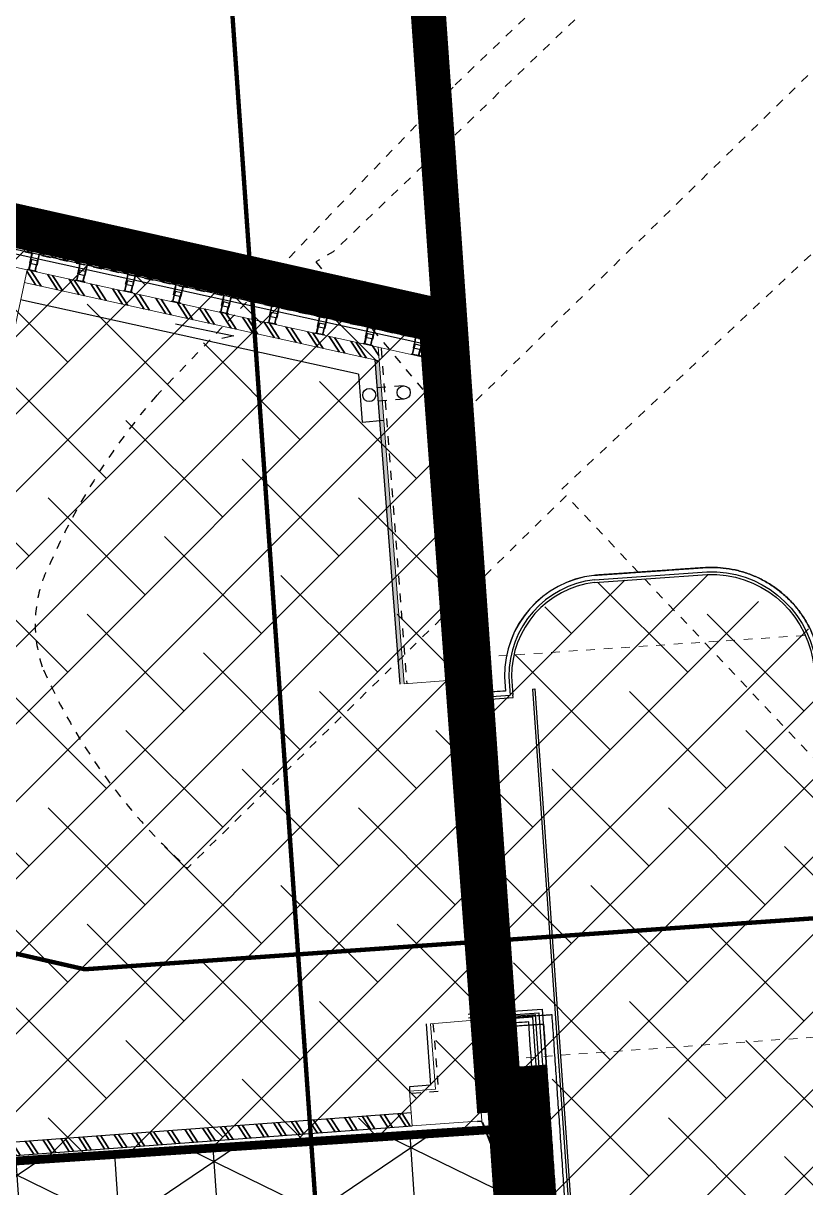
# Model space of a CAD drawing. Header units: millimetres. Extents: x 50357 to 985146, y 723188 to 1803594.
# Drawn here: x 829710.54 to 829719.47, y 818128.35 to 818141.63 of the extents above; entities that cross this region are included whole.
import ezdxf
from ezdxf.xclip import XClip

# ---------------------------------------------------------------- set-up
doc = ezdxf.new("R2010")
doc.units = ezdxf.units.MM
doc.header["$LTSCALE"] = 3
doc.header["$MEASUREMENT"] = 0
for name, pattern in [('3A35X-MAGP-P-SB$0$3A35X-MAGP-P-SB$0$HIDDEN', [0.375, 0.25, -0.125]), ('DASHED', [19.05, 12.7, -6.35]), ('DASHED2', [0.375, 0.25, -0.125]), ('Grid Line', [22.225, 12.7, -3.175, 3.175, -3.175]), ('Member Hidden', [4.5, 2.5, -2]), ('Stair Hidden', [2.5, 1.5, -1]), ('x-baseplan$0$DGN Style 2', [1.94727e-06, 0, -1.94727e-06])]:
    doc.linetypes.add(name, pattern=pattern)
doc.layers.add('-Excluded area line', color=7, linetype='DASHED2', lineweight=40)
for name, color, linetype in [('-Section line', 7, 'Continuous'), ('00-TITLEBOX', 7, 'Continuous'), ('00_Xref', 7, 'Continuous'), ('3A35X-MAGP-P-LD-00-0$0$A-GLASS', 1, 'Continuous'), ('3A35X-MAGP-P-LD-00-0$0$LWK-GA_HANDRAIL', 7, 'Continuous'), ('3A35X-MAGP-P-LD-00-0$0$LWK-MA_PAVING BANDING', 8, 'Continuous'), ('3A35X-MAGP-P-SB$0$UAJ-90BOUN', 7, 'Continuous'), ('A-ALUM_CLADD', 7, 'Continuous'), ('A-ALUM_CLADD_H', 7, 'Member Hidden'), ('A-ALUM_CLADD_S', 7, 'Continuous'), ('A-DRAIN', 7, 'Continuous'), ('ADS060_1', 7, 'Continuous'), ('ADS280_R', 7, 'Member Hidden'), ('UAJ-00XREF', 7, 'Continuous')]:
    doc.layers.add(name, color=color, linetype=linetype)
for name, color, linetype, lineweight, true_color in [('-Surrender Hatch in Pink', 7, 'Continuous', 40, 0xffc2c2), ('-Surrender line', 7, 'Continuous', 40, 0xff7575), ('A-MASS', 7, 'Continuous', 13, 0x6e6e6e), ('ADS060', 7, 'Continuous', 35, 0x6e6e6e), ('ADS280__', 7, 'Continuous', 13, 0x6e6e6e), ('ADS280_BSteel', 7, 'Continuous', 13, 0x6e6e6e), ('ADS280_CSteel', 7, 'Continuous', 13, 0x6e6e6e), ('ADS280_S', 7, 'Continuous', 13, 0x6e6e6e), ('I-WALL', 7, 'Continuous', 25, 0x6e6e6e)]:
    doc.layers.add(name, color=color, linetype=linetype, lineweight=lineweight, true_color=true_color)
doc.layers.add('x-baseplan$0$AR-ROAD_AR_BS_MI_', color=7, linetype='Continuous', true_color=0x6d6d6d)
pattern_1 = [(123.146763, (835227515.3, 818096118.5), (-148.86709, -97.21846), []), (123.146763, (835227328.86, 818096157.62), (-148.86709, -97.21846), [])]

# ---------------------------------------------------------------- blocks, each defined once
blk = doc.blocks.new('x-baseplan')
at = {"layer": 'x-baseplan$0$AR-ROAD_AR_BS_MI_', "linetype": 'x-baseplan$0$DGN Style 2'}
blk.add_line((834336.866, 818137.372), (834340.284, 818140.931), dxfattribs=at)
at = {"layer": 'x-baseplan$0$AR-ROAD_AR_BS_MI_', "linetype": 'x-baseplan$0$DGN Style 2', "flags": 128}
for points in [[(834340.284, 818140.931), (834394.617, 818193.001), (834398.741, 818188.692)], [(834338.696, 818138.911), (834340.248, 818137.059), (834351.139, 818147.739), (834349.583, 818149.293)], [(834349.583, 818149.293), (834338.893, 818139.025), (834338.778, 818138.96), (834338.696, 818138.911)], [(834341.5, 818136.32), (834345.778, 818140.349), (834347.012, 818139.095), (834346.537, 818134.021), (834344.965, 818132.625)], [(834336.884, 818137.393), (834336.866, 818137.372), (834336.78, 818137.272), (834336.697, 818137.17), (834336.615, 818137.066), (834336.534, 818136.961), (834336.456, 818136.854), (834336.38, 818136.747), (834336.305, 818136.638), (834336.232, 818136.527), (834336.162, 818136.416), (834336.093, 818136.303), (834336.026, 818136.189), (834335.961, 818136.074), (834335.898, 818135.957), (834335.838, 818135.84), (834335.779, 818135.721), (834335.723, 818135.602), (834335.668, 818135.482), (834335.656, 818135.458), (834335.644, 818135.435), (834335.633, 818135.411), (834335.622, 818135.387), (834335.612, 818135.362), (834335.602, 818135.338), (834335.592, 818135.313), (834335.583, 818135.289), (834335.575, 818135.264), (834335.566, 818135.239), (834335.559, 818135.214), (834335.551, 818135.188), (834335.544, 818135.163), (834335.538, 818135.137), (834335.532, 818135.112), (834335.526, 818135.086), (834335.521, 818135.06), (834335.517, 818135.034), (834335.512, 818135.008), (834335.509, 818134.982), (834335.505, 818134.956), (834335.503, 818134.93), (834335.5, 818134.903), (834335.498, 818134.877), (834335.497, 818134.851), (834335.496, 818134.824), (834335.495, 818134.798), (834335.495, 818134.772), (834335.496, 818134.745), (834335.496, 818134.719), (834335.498, 818134.693), (834335.499, 818134.666), (834335.502, 818134.64), (834335.504, 818134.614), (834335.507, 818134.588), (834335.511, 818134.562), (834335.515, 818134.536), (834335.52, 818134.51), (834335.525, 818134.484), (834335.53, 818134.458), (834335.536, 818134.432), (834335.542, 818134.407), (834335.549, 818134.381), (834335.556, 818134.356), (834335.564, 818134.331), (834335.572, 818134.306), (834335.58, 818134.281), (834335.588, 818134.259)], [(834337.221, 818132.009), (834337.219, 818131.986), (834341.55, 818136.244), (834344.965, 818132.625)], [(834335.588, 818134.259), (834335.68, 818134.064), (834335.731, 818133.96), (834335.784, 818133.857), (834335.839, 818133.755), (834335.896, 818133.654), (834335.954, 818133.554), (834336.014, 818133.455), (834336.076, 818133.357), (834336.14, 818133.26), (834336.205, 818133.165), (834336.272, 818133.07), (834336.34, 818132.977), (834336.41, 818132.885), (834336.482, 818132.794), (834336.556, 818132.704), (834336.63, 818132.616), (834336.707, 818132.528), (834336.785, 818132.443), (834336.864, 818132.358), (834336.945, 818132.275), (834337.027, 818132.194), (834337.221, 818132.009)]]:
    blk.add_lwpolyline(points, dxfattribs=at)
blk = doc.blocks.new('A')
at = {"layer": 'ADS280_BSteel', "color": 8, "linetype": 'DASHED2', "ltscale": 5}
for points in [[(834539696, 818148325), (834545663, 818148727), (834545675, 818148552), (834547161, 818148652)], [(834540013, 818143740), (834545978, 818144168), (834545958, 818144487), (834547445, 818144587)]]:
    blk.add_lwpolyline(points, dxfattribs=at)
blk = doc.blocks.new('Cladding_Fixing')
at = {"layer": 'A-ALUM_CLADD_H', "ltscale": 0.3}
for p, q in [((0, 33), (72, 33)), ((72, 39), (142, 38)), ((0, -33), (72, -34)), ((72, -40), (142, -40))]:
    blk.add_line(p, q, dxfattribs=at)
at = {"layer": 'A-ALUM_CLADD_H', "ltscale": 0.2}
for p, q in [((119, 37), (72, 38)), ((119, 32), (72, 33)), ((119, 37), (118, -39)), ((118, -34), (72, -34)), ((118, -39), (72, -39))]:
    blk.add_line(p, q, dxfattribs=at)
at = {"layer": 'A-ALUM_CLADD_H', "ltscale": 0.1}
for p, q in [((142, 43), (187, 43)), ((142, 38), (187, 38)), ((142, -40), (187, -41)), ((142, -45), (187, -46))]:
    blk.add_line(p, q, dxfattribs=at)
at = {"layer": 'A-ALUM_CLADD_S'}
for p, q in [((0, 38), (72, 38)), ((72, 44), (142, 43)), ((72, 44), (72, -45)), ((0, -38), (72, -39)), ((72, -45), (142, -45))]:
    blk.add_line(p, q, dxfattribs=at)
blk.add_lwpolyline([(-8, -50), (-8, 50), (0, 50), (0, -50)], close=True, dxfattribs=at)
blk = doc.blocks.new('Cladding')
at = {"layer": 'A-ALUM_CLADD'}
for p, q in [((166, -11621), (166, -11624)), ((167, -11554), (167, -11557)), ((164, -11901), (164, -11904)), ((165, -11834), (165, -11837)), ((163, -12114), (163, -12117)), ((160, -12461), (160, -12464)), ((158, -12739), (158, -12742)), ((159, -12674), (159, -12677)), ((157, -12954), (157, -12957)), ((156, -13021), (156, -13024)), ((-283, -13825), (-291, -13799)), ((-288, -13798), (-280, -13824)), ((-288, -13798), (-280, -13824)), ((-219, -13806), (-226, -13780)), ((-224, -13780), (-216, -13805)), ((-149, -13786), (-156, -13760)), ((-154, -13759), (-146, -13785)), ((-154, -13759), (-146, -13785)), ((-85, -13767), (-92, -13741)), ((-89, -13740), (-82, -13766)), ((-15, -13746), (-22, -13720)), ((-19, -13719), (-12, -13745)), ((-19, -13719), (-12, -13745)), ((-756, -13965), (-764, -13939)), ((-761, -13938), (-753, -13964)), ((-686, -13944), (-694, -13918)), ((-691, -13917), (-683, -13943)), ((-622, -13925), (-629, -13899)), ((-626, -13898), (-619, -13924)), ((-552, -13904), (-559, -13879)), ((-556, -13878), (-549, -13904)), ((-487, -13885), (-495, -13860)), ((-492, -13859), (-484, -13885)), ((-417, -13865), (-425, -13839)), ((-417, -13865), (-425, -13839)), ((-422, -13838), (-414, -13864)), ((-422, -13838), (-414, -13864)), ((-353, -13846), (-361, -13820)), ((-358, -13819), (-350, -13845)), ((-7943, -16085), (-7950, -16059)), ((-7947, -16058), (-7940, -16084)), ((-7940, -16018), (-7940, -16018)), ((-7937, -16017), (-7937, -16017)), ((-7873, -16064), (-7880, -16038)), ((-7877, -16037), (-7870, -16063)), ((-7808, -16045), (-7816, -16019)), ((-7813, -16019), (-7805, -16044)), ((-7738, -16025), (-7746, -15999)), ((-7743, -15998), (-7735, -16024)), ((-7674, -16006), (-7682, -15980)), ((-7679, -15979), (-7671, -16005)), ((-8346, -16202), (-8353, -16178)), ((-8350, -16177), (-8343, -16201)), ((-8275, -16183), (-8283, -16157)), ((-8280, -16156), (-8272, -16182)), ((-8211, -16164), (-8219, -16138)), ((-8216, -16137), (-8208, -16163)), ((-8141, -16143), (-8149, -16118)), ((-8146, -16117), (-8138, -16143)), ((-8077, -16124), (-8084, -16099)), ((-8082, -16098), (-8074, -16124)), ((-8007, -16104), (-8014, -16078)), ((-8012, -16077), (-8004, -16103))]:
    blk.add_line(p, q, dxfattribs=at)
at = {"layer": 'A-ALUM_CLADD', "flags": 128}
for points in [[(190, -8757), (403, -8759, -1), (403, -8823), (189, -8821), (189, -8824), (403, -8826, 1), (403, -8756), (190, -8754)], [(185, -9037), (174, -9037, -1), (175, -8961), (202, -8961, 1), (202, -8897), (175, -8897, -1), (176, -8821), (186, -8821), (186, -8824), (176, -8824, 1), (175, -8894), (202, -8894, -1), (202, -8964), (175, -8964, 1), (174, -9034), (185, -9034)], [(183, -9317), (172, -9317, -1), (173, -9241), (200, -9241, 1), (200, -9177), (173, -9177, -1), (174, -9101), (184, -9101), (184, -9104), (174, -9104, 1), (173, -9174), (200, -9174, -1), (200, -9244), (173, -9244, 1), (172, -9314), (183, -9314)], [(188, -9037), (401, -9039, -1), (401, -9103), (187, -9101), (187, -9104), (401, -9106, 1), (401, -9036), (188, -9034)], [(181, -9597), (170, -9597, -1), (171, -9521), (198, -9521, 1), (198, -9457), (171, -9457, -1), (172, -9381), (182, -9381), (182, -9384), (172, -9384, 1), (171, -9454), (198, -9454, -1), (198, -9524), (171, -9524, 1), (170, -9594), (181, -9594)], [(186, -9317), (399, -9319, -1), (399, -9383), (185, -9381), (185, -9384), (399, -9386, 1), (399, -9316), (186, -9314)], [(179, -9877), (168, -9877, -1), (169, -9801), (196, -9801, 1), (196, -9737), (169, -9737, -1), (170, -9661), (180, -9661), (180, -9664), (170, -9664, 1), (169, -9734), (196, -9734, -1), (196, -9804), (169, -9804, 1), (168, -9874), (179, -9874)], [(184, -9597), (397, -9599, -1), (397, -9663), (183, -9661), (183, -9664), (397, -9666, 1), (397, -9596), (184, -9594)], [(177, -10157), (166, -10157, -1), (167, -10081), (194, -10081, 1), (194, -10017), (167, -10017, -1), (168, -9941), (178, -9941), (178, -9944), (168, -9944, 1), (167, -10014), (194, -10014, -1), (194, -10084), (167, -10084, 1), (166, -10154), (177, -10154)], [(182, -9877), (395, -9879, -1), (395, -9943), (181, -9941), (181, -9944), (395, -9946, 1), (395, -9876), (182, -9874)], [(175, -10437), (164, -10437, -1), (165, -10361), (192, -10361, 1), (192, -10297), (165, -10297, -1), (166, -10221), (176, -10221), (176, -10224), (166, -10224, 1), (165, -10294), (192, -10294, -1), (192, -10364), (165, -10364, 1), (164, -10434), (175, -10434)], [(180, -10157), (393, -10159, -1), (393, -10223), (179, -10221), (179, -10224), (393, -10226, 1), (393, -10156), (180, -10154)], [(178, -10437), (391, -10439, -1), (391, -10503), (177, -10501), (177, -10504), (391, -10506, 1), (391, -10436), (178, -10434)], [(173, -10717), (162, -10717, -1), (163, -10641), (190, -10641, 1), (190, -10577), (163, -10577, -1), (164, -10501), (174, -10501), (174, -10504), (164, -10504, 1), (163, -10574), (190, -10574, -1), (190, -10644), (163, -10644, 1), (162, -10714), (173, -10714)], [(176, -10717), (389, -10719, -1), (389, -10783), (175, -10781), (175, -10784), (389, -10786, 1), (389, -10716), (176, -10714)], [(171, -10997), (160, -10997, -1), (161, -10921), (188, -10921, 1), (188, -10857), (161, -10857, -1), (162, -10781), (172, -10781), (172, -10784), (162, -10784, 1), (161, -10854), (188, -10854, -1), (188, -10924), (161, -10924, 1), (160, -10994), (171, -10994)], [(174, -10997), (387, -10999, -1), (387, -11063), (173, -11061), (173, -11064), (387, -11066, 1), (387, -10996), (174, -10994)], [(169, -11277), (158, -11277, -1), (159, -11201), (186, -11201, 1), (186, -11137), (159, -11137, -1), (160, -11061), (170, -11061), (170, -11064), (160, -11064, 1), (159, -11134), (186, -11134, -1), (186, -11204), (159, -11204, 1), (158, -11274), (169, -11274)], [(172, -11277), (385, -11279, -1), (385, -11343), (171, -11341), (171, -11344), (385, -11346, 1), (385, -11276), (172, -11274)], [(170, -11557), (383, -11559, -1), (383, -11623), (169, -11621), (169, -11624), (383, -11626, 1), (383, -11556), (170, -11554)], [(168, -11837), (381, -11839, -1), (381, -11903), (167, -11901), (167, -11904), (381, -11906, 1), (381, -11836), (168, -11834)], [(161, -12397), (150, -12397, -1), (151, -12321), (178, -12321, 1), (178, -12257), (151, -12257, -1), (152, -12181), (162, -12181), (162, -12184), (152, -12184, 1), (151, -12254), (178, -12254, -1), (178, -12324), (151, -12324, 1), (150, -12394), (161, -12394)], [(166, -12117), (379, -12119, -1), (379, -12183), (165, -12181), (165, -12184), (379, -12186, 1), (379, -12116), (166, -12114)], [(164, -12397), (377, -12399, -1), (377, -12463), (163, -12461), (163, -12464), (377, -12466, 1), (377, -12396), (164, -12394)], [(162, -12677), (375, -12679, -1), (375, -12743), (161, -12741), (161, -12744), (375, -12746, 1), (375, -12676), (162, -12674)], [(160, -12957), (373, -12959, -1), (373, -13023), (159, -13021), (159, -13024), (373, -13026, 1), (373, -12956), (160, -12954)], [(158, -13237), (371, -13239, -1), (371, -13303), (157, -13301), (157, -13304), (371, -13306, 1), (371, -13236), (158, -13234)]]:
    blk.add_lwpolyline(points, format="xyb", close=True, dxfattribs=at)
for points in [[(167, -11557), (156, -11557, -1), (157, -11481), (184, -11481, 1), (184, -11417), (157, -11417, -1), (158, -11341), (168, -11341), (168, -11344), (158, -11344, 1), (157, -11414), (184, -11414, -1), (184, -11484), (157, -11484, 1), (156, -11554), (167, -11554)], [(165, -11837), (154, -11837, -1), (155, -11761), (182, -11761, 1), (182, -11697), (155, -11697, -1), (156, -11621), (166, -11621)], [(166, -11624), (156, -11624, 1), (155, -11694), (182, -11694, -1), (182, -11764), (155, -11764, 1), (154, -11834), (165, -11834)], [(163, -12117), (152, -12117, -1), (153, -12041), (180, -12041, 1), (180, -11977), (153, -11977, -1), (154, -11901), (164, -11901)], [(164, -11904), (154, -11904, 1), (153, -11974), (180, -11974, -1), (180, -12044), (153, -12044, 1), (152, -12114), (163, -12114)], [(159, -12677), (148, -12677, -1), (149, -12601), (176, -12601, 1), (176, -12537), (149, -12537, -1), (150, -12461), (160, -12461)], [(160, -12464), (150, -12464, 1), (149, -12534), (176, -12534, -1), (176, -12604), (149, -12604, 1), (148, -12674), (159, -12674)], [(157, -12957), (146, -12957, -1), (147, -12881), (174, -12881, 1), (174, -12817), (147, -12817, -1), (148, -12741), (158, -12741)], [(158, -12744), (148, -12744, 1), (147, -12814), (174, -12814, -1), (174, -12884), (147, -12884, 1), (146, -12954), (157, -12954)], [(146, -12957, -1), (147, -12881), (174, -12881, 1), (174, -12817), (147, -12817)], [(155, -13237), (144, -13237, -1), (145, -13161), (172, -13161, 1), (172, -13097), (145, -13097, -1), (146, -13021), (156, -13021)], [(156, -13024), (146, -13024, 1), (145, -13094), (172, -13094, -1), (172, -13164), (145, -13164, 1), (144, -13234), (155, -13234), (155, -13237)], [(105, -13703, 0.762466), (56, -13739), (113, -13931, -1), (46, -13951), (-15, -13746), (-12, -13745), (49, -13950, 1), (110, -13932), (54, -13740, -0.758981), (107, -13701, -0.721351)], [(-8478, -16191, -0.762466), (-8418, -16195), (-8361, -16387, 1), (-8294, -16367), (-8343, -16201), (-8346, -16202), (-8297, -16368, -1), (-8358, -16386), (-8415, -16194, 0.758981), (-8481, -16190, 0.721351)]]:
    blk.add_lwpolyline(points, format="xyb", dxfattribs=at)
at = {"layer": 'A-ALUM_CLADD'}
for points in [[(153, -13517), (142, -13517, -1), (143, -13441), (170, -13441, 1), (170, -13377), (143, -13377, -1), (144, -13301), (154, -13301), (154, -13304), (144, -13304, 1), (143, -13374), (170, -13374, -1), (170, -13444), (143, -13444, 1), (142, -13514), (153, -13514), (153, -13517)], [(105, -13703), (129, -13721, 1), (171, -13665), (148, -13647, -0.721351), (169, -13584), (369, -13586, 1), (369, -13516), (156, -13514), (156, -13517), (369, -13519, -1), (369, -13583), (169, -13581)], [(169, -13581, 0.721349), (146, -13650), (170, -13668, -1), (131, -13719), (107, -13701)], [(-3256, -14650, -0.168841), (-3242, -14670), (-3234, -14696, 1), (-3173, -14678), (-3181, -14652, -1), (-3108, -14630), (-3100, -14656, 1), (-3039, -14638), (-3046, -14612, -1), (-2973, -14591), (-2966, -14617, 1), (-2904, -14599), (-2912, -14573, -1), (-2839, -14551), (-2831, -14577, 1), (-2770, -14559), (-2778, -14533, -1), (-2705, -14512), (-2697, -14537, 1), (-2636, -14519), (-2643, -14493, -1), (-2571, -14472), (-2563, -14498, 1), (-2502, -14480), (-2509, -14454, -1), (-2436, -14432), (-2429, -14458, 1), (-2367, -14440), (-2375, -14414, -1), (-2302, -14393), (-2294, -14419, 1), (-2233, -14400), (-2241, -14375, -1), (-2168, -14353), (-2160, -14379, 1), (-2099, -14361), (-2106, -14335, -1), (-2033, -14313), (-2026, -14339, 1), (-1964, -14321), (-1972, -14295, -1), (-1899, -14274), (-1892, -14300, 1), (-1830, -14282), (-1838, -14256, -1), (-1765, -14234), (-1757, -14260, 1), (-1696, -14242), (-1704, -14216, -1), (-1631, -14195), (-1623, -14221, 1), (-1562, -14202), (-1569, -14177, -1), (-1496, -14155), (-1489, -14181, 1), (-1427, -14163), (-1435, -14137, -1), (-1362, -14115), (-1354, -14141, 1), (-1293, -14123), (-1301, -14097, -1), (-1228, -14076), (-1220, -14102, 1), (-1159, -14084), (-1166, -14058, -1), (-1094, -14036), (-1086, -14062, 1), (-1024, -14044), (-1032, -14018, -1), (-959, -13997), (-952, -14022, 1), (-890, -14004), (-898, -13978, -1), (-825, -13957), (-817, -13983)], [(-820, -13984), (-828, -13958, 1), (-895, -13978), (-887, -14003, -1), (-954, -14023), (-962, -13997, 1), (-1029, -14017), (-1022, -14043, -1), (-1089, -14063), (-1096, -14037, 1), (-1164, -14057), (-1156, -14083, -1), (-1223, -14103), (-1231, -14077, 1), (-1298, -14096), (-1290, -14122, -1), (-1357, -14142), (-1365, -14116, 1), (-1432, -14136), (-1424, -14162, -1), (-1492, -14182), (-1499, -14156, 1), (-1566, -14176), (-1559, -14202, -1), (-1626, -14221), (-1633, -14195, 1), (-1701, -14215), (-1693, -14241, -1), (-1760, -14261), (-1768, -14235, 1), (-1835, -14255), (-1827, -14281, -1), (-1894, -14301), (-1902, -14275, 1), (-1969, -14295), (-1962, -14320, -1), (-2029, -14340), (-2036, -14314, 1), (-2103, -14334), (-2096, -14360, -1), (-2163, -14380), (-2171, -14354, 1), (-2238, -14374), (-2230, -14400, -1), (-2297, -14419), (-2305, -14394, 1), (-2372, -14413), (-2364, -14439, -1), (-2432, -14459), (-2439, -14433, 1), (-2506, -14453), (-2499, -14479, -1), (-2566, -14499), (-2573, -14473, 1), (-2641, -14493), (-2633, -14518, -1), (-2700, -14538), (-2708, -14512, 1), (-2775, -14532), (-2767, -14558, -1), (-2834, -14578), (-2842, -14552, 1), (-2909, -14572), (-2902, -14598, -1), (-2969, -14618), (-2976, -14592, 1), (-3043, -14611), (-3036, -14637, -1), (-3103, -14657), (-3111, -14631, 1), (-3178, -14651), (-3170, -14677, -1), (-3237, -14697), (-3245, -14671, 0.138816), (-3255, -14655, 0.138816)], [(-8479, -16191), (-8490, -16219, -1), (-8555, -16196), (-8545, -16167, 0.721351), (-8597, -16126), (-8765, -16236, -1), (-8803, -16177), (-8499, -15978, 0.329878), (-8487, -15945), (-8495, -15918), (-8492, -15917), (-8484, -15944, -0.329878), (-8497, -15981), (-8801, -16180, 1), (-8766, -16233), (-8599, -16124)], [(-8599, -16124, -0.721349), (-8542, -16168), (-8553, -16197, 1), (-8492, -16218), (-8482, -16190)]]:
    blk.add_lwpolyline(points, format="xyb", dxfattribs=at)
for centre, radius, start, end in [((-459, -13849), 38, 16.4366, 196.4366), ((-324, -13809), 38, 16.4366, 196.4366), ((-324, -13809), 35, 16.4366, 196.4366), ((-250, -13815), 35, 196.4366, 16.4366), ((-250, -13815), 32, 196.4366, 16.4366), ((-190, -13770), 38, 16.4366, 196.4366), ((-190, -13770), 35, 16.4366, 196.4366), ((-115, -13776), 35, 196.4366, 16.4366), ((-115, -13776), 32, 196.4366, 16.4366), ((-56, -13730), 38, 16.4366, 196.4366), ((-56, -13730), 35, 16.4366, 196.4366), ((-727, -13928), 38, 16.4366, 196.4366), ((-727, -13928), 35, 16.4366, 196.4366), ((-652, -13934), 35, 196.4366, 16.4366), ((-652, -13934), 32, 196.4366, 16.4366), ((-593, -13888), 38, 16.4366, 196.4366), ((-593, -13888), 35, 16.4366, 196.4366), ((-518, -13895), 35, 196.4366, 16.4366), ((-518, -13895), 32, 196.4366, 16.4366), ((-459, -13849), 35, 16.4366, 196.4366), ((-384, -13855), 35, 196.4366, 16.4366), ((-384, -13855), 32, 196.4366, 16.4366), ((-787, -13974), 35, 196.4366, 16.4366), ((-787, -13974), 32, 196.4366, 16.4366), ((-7645, -15969), 38, 87.0089, 196.4366), ((-7645, -15969), 35, 85.2683, 196.4366), ((-8048, -16088), 38, 16.4366, 196.4366), ((-8048, -16088), 35, 16.4366, 196.4366), ((-7914, -16048), 38, 16.4366, 196.4366), ((-7914, -16048), 35, 16.4366, 196.4366), ((-7839, -16054), 35, 196.4366, 16.4366), ((-7839, -16054), 32, 196.4366, 16.4366), ((-7779, -16009), 38, 16.4366, 196.4366), ((-7779, -16009), 35, 16.4366, 196.4366), ((-7705, -16015), 35, 196.4366, 16.4366), ((-7705, -16015), 32, 196.4366, 16.4366), ((-8317, -16167), 38, 16.4366, 196.4366), ((-8317, -16167), 35, 16.4366, 196.4366), ((-8242, -16173), 35, 196.4366, 16.4366), ((-8242, -16173), 32, 196.4366, 16.4366), ((-8182, -16127), 38, 16.4366, 196.4366), ((-8182, -16127), 35, 16.4366, 196.4366), ((-8108, -16134), 35, 196.4366, 16.4366), ((-8108, -16134), 32, 196.4366, 16.4366), ((-7973, -16094), 35, 196.4366, 16.4366), ((-7973, -16094), 32, 196.4366, 16.4366)]:
    blk.add_arc(centre, radius, start, end, dxfattribs=at)
at = {"layer": 'A-ALUM_CLADD_H'}
for p in [(195, -1), (-3262, -14631)]:
    blk.add_line(p, (99, -13640), dxfattribs=at)
blk.add_lwpolyline([(-8421, -16151), (-7646, -15923)], dxfattribs=at)
at = {"layer": 'A-ALUM_CLADD_S'}
for p, q in [((150, -1), (54, -13606)), ((200, -1), (103, -13643)), ((124, -10106), (124, -10052)), ((108, -12346), (108, -12292)), ((-3275, -14587), (54, -13606)), ((-3261, -14635), (103, -13643)), ((54, -13606), (103, -13643)), ((-8433, -16108), (-8419, -16156))]:
    blk.add_line(p, q, dxfattribs=at)
for points in [[(-8433, -16108), (-7658, -15880)], [(-8419, -16156), (-7644, -15928)]]:
    blk.add_lwpolyline(points, dxfattribs=at)
for p in [(-55, -8928), (-59, -9488), (-63, -10048), (-67, -10608), (-71, -11168), (-75, -11728), (-79, -12288), (-83, -12848), (-87, -13408)]:
    blk.add_blockref('Cladding_Fixing', p, dxfattribs=at)
at = {"layer": 'A-ALUM_CLADD_S', "rotation": 286.8321835654116}
for p in [(-188, -13529), (-725, -13688), (-1262, -13846), (-1799, -14004), (-2336, -14163), (-2874, -14321), (-7912, -15806), (-8315, -15925)]:
    blk.add_blockref('Cladding_Fixing', p, dxfattribs=at)
blk = doc.blocks.new('QA')
at = {"layer": '3A35X-MAGP-P-LD-00-0$0$A-GLASS', "ltscale": 0.5}
for points in [[(3261, -311, 0.3841), (2213, -1346), (2213, -1556)], [(3261, -341, 0.383683), (2243, -1347), (2243, -1559)], [(3261, -311), (4549, -311, -0.378071), (5711, -1392), (6581, -11394, 0.389029), (8126, -12810), (9658, -12810)], [(3261, -341), (4549, -341, -0.377932), (5682, -1395), (6551, -11397, 0.389029), (8126, -12840), (9658, -12840)]]:
    blk.add_lwpolyline(points, format="xyb", dxfattribs=at)
for points in [[(1780, -1556), (2213, -1556)], [(1780, -1586), (2243, -1586), (2243, -1556)], [(1481, -5154), (2325, -5154), (2325, -7520), (1762, -7520)], [(1481, -5194), (2285, -5194), (2285, -7480), (1762, -7480)]]:
    blk.add_lwpolyline(points, dxfattribs=at)
at = {"layer": '3A35X-MAGP-P-LD-00-0$0$LWK-GA_HANDRAIL', "color": 2, "lineweight": 30, "ltscale": 0.5}
blk.add_lwpolyline([(3259, -261), (3259, -261, 0.384758), (2163, -1344), (2163, -1506)], format="xyb", dxfattribs=at)
blk.add_rational_spline([(3261, -260), (3889, -260), (4517, -260), (5663, -260), (5763, -1402), (6197, -6396), (6631, -11390)], [1, 1, 1, 0.737100834088, 1, 1, 1], degree=2, knots=[8765.813406, 8765.813406, 8765.813406, 10022.534726, 10022.534726, 11877.600106, 11877.600106, 21903.062569, 21903.062569, 21903.062569], dxfattribs=at)
for points, knots in [([(2163, -1506), (1998, -1506), (1834, -1506), (1780, -1506), (1780, -1506), (1780, -1506)], [18421.230734, 18421.230734, 18421.230734, 18421.230734, 18503.562727, 18503.562727, 18504.562707, 18504.562707, 18504.562707, 18504.562707]), ([(2163, -5289), (2065, -5289), (1867, -5289), (1831, -5289), (1831, -5289), (1831, -5289)], [45525.409107, 45525.409107, 45525.409107, 45525.409107, 45624.411047, 45624.411047, 45625.411066, 45625.411066, 45625.411066, 45625.411066]), ([(2163, -7358), (2163, -6671), (2163, -5983), (2163, -5296), (2163, -5294), (2163, -5292), (2163, -5289)], [45429.832469, 45429.832469, 45429.832469, 45429.832469, 45520.987531, 45520.987531, 45520.987531, 45521.294491, 45521.294491, 45521.294491, 45521.294491])]:
    blk.add_open_spline(points, degree=3, knots=knots, dxfattribs=at)
at = {"layer": '3A35X-MAGP-P-LD-00-0$0$LWK-MA_PAVING BANDING'}
for p, q in [((2472, -1506), (2472, -13187)), ((2472, -1506), (2498, -1506)), ((2498, -1506), (2498, -13187))]:
    blk.add_line(p, q, dxfattribs=at)
blk = doc.blocks.new('3A35X-MAGP-P-LD-00-0')
at = {"layer": 'A-DRAIN'}
h = blk.add_hatch(dxfattribs=at)
h.set_pattern_fill('LINE', color=256, scale=25, angle=90.4248)
h.set_pattern_definition([(184.2752, (834539580.67, 818144714.99), (5.9172, -79.1541), [])])
h.paths.add_polyline_path([(834540316, 818144244), (834540018, 818148097), (834539769, 818148078), (834540067, 818144225)])
at = {"layer": 'ADS060'}
h = blk.add_hatch(dxfattribs=at)
h.set_pattern_fill('FP_1', color=256, angle=0.4248, style=0, pattern_type=2)
h.set_pattern_definition([(122.998704, (835235160.82, 818097225.23), (-149.11782, -96.833447), []), (122.998704, (835234974.49, 818097264.84), (-149.11782, -96.833447), [])])
h.paths.add_polyline_path([(834538931, 818151730), (834538919, 818151886), (834534914, 818152767), (834534883, 818152621)])
h = blk.add_hatch(dxfattribs=at)
h.set_pattern_fill('FP_2', color=256, angle=77.9987, style=0, pattern_type=2)
h.set_pattern_definition([(122.9987, (835227515.28, 818096118.43), (-149.117824, -96.833437), []), (122.9987, (835227328.94, 818096158.05), (-149.117824, -96.833437), [])])
h.paths.add_polyline_path([(834539311, 818143004), (834539300, 818143153), (834533457, 818142717), (834533469, 818142567), (834537190, 818142845)], flags=0)
at = {"layer": 'ADS060_1', "extrusion": (5.57814e-16, 3.03255e-17, -1)}
blk.add_hatch(color=256, dxfattribs=at).paths.add_polyline_path([(-834539167, 818148042), (-834539217, 818148046), (-834538932, 818151730), (-834538881, 818151741)])
at = {"layer": 'ADS280_CSteel'}
h = blk.add_hatch(dxfattribs=at)
h.set_pattern_fill('FP_1', color=256, angle=0.4248, style=0, pattern_type=2)
h.set_pattern_definition(pattern_1)
h.paths.add_polyline_path([(834540113, 818148127), (834540089, 818148436), (834540082, 818148450), (834540068, 818148454), (834539759, 818148430), (834539745, 818148424), (834539740, 818148409), (834539764, 818148100), (834539771, 818148086), (834539786, 818148082), (834540095, 818148105), (834540109, 818148112), (834540112, 818148123)], flags=0)
h.paths.add_polyline_path([(834540103, 818148126), (834540101, 818148119), (834540094, 818148115), (834539785, 818148091), (834539778, 818148094), (834539774, 818148101), (834539750, 818148410), (834539753, 818148417), (834539760, 818148420), (834540069, 818148444), (834540076, 818148442), (834540079, 818148435), (834540097, 818148208)], flags=0)
h = blk.add_hatch(dxfattribs=at)
h.set_pattern_fill('FP_1', color=256, angle=0.4248, style=0, pattern_type=2)
h.set_pattern_definition(pattern_1)
h.paths.add_polyline_path([(834540439, 818143919), (834540415, 818144229), (834540408, 818144242), (834540393, 818144247), (834540084, 818144223), (834540071, 818144216), (834540066, 818144202), (834540090, 818143892), (834540097, 818143879), (834540111, 818143874), (834540420, 818143898), (834540434, 818143905)], flags=0)
h.paths.add_polyline_path([(834540429, 818143919), (834540426, 818143911), (834540420, 818143908), (834540110, 818143884), (834540103, 818143886), (834540100, 818143893), (834540076, 818144202), (834540078, 818144210), (834540085, 818144213), (834540394, 818144237), (834540401, 818144235), (834540405, 818144228), (834540422, 818144006)], flags=0)
at = {"layer": 'A-DRAIN'}
for p, q in [((834538693, 818151578), (834534841, 818152425)), ((834538693, 818151578), (834538735, 818151032)), ((834538735, 818151032), (834538984, 818151052)), ((834539769, 818148078), (834540067, 818144225)), ((834540018, 818148097), (834540316, 818144244))]:
    blk.add_line(p, q, dxfattribs=at)
at = {"layer": 'A-DRAIN', "linetype": 'Stair Hidden'}
for p, q in [((834539205, 818151445), (834538811, 818151414)), ((834539216, 818151295), (834538822, 818151265))]:
    blk.add_line(p, q, dxfattribs=at)
at = {"layer": 'A-DRAIN', "linetype": 'Member Hidden'}
blk.add_line((834539764, 818148431), (834539800, 818147958), dxfattribs=at)
at = {"layer": 'A-DRAIN'}
blk.add_lwpolyline([(834536607, 818152150), (834537273, 818152016), (834537137, 818151983)], dxfattribs=at)
for centre in [(834538817, 818151340), (834539210, 818151370)]:
    blk.add_circle(centre, 75, dxfattribs=at)
at = {"layer": 'A-MASS', "color": 8, "lineweight": -3}
for points in [[(834540905, 818144272), (834540606, 818144251), (834540015, 818144210)], [(834540812, 818144165), (834540563, 818144148), (834540023, 818144108)], [(834540956, 818142109), (834540884, 818143137), (834540812, 818144165)], [(834541062, 818142016), (834540984, 818143144), (834540905, 818144272)]]:
    blk.add_open_spline(points, degree=2, dxfattribs=at)
at = {"layer": 'ADS060_1'}
for p, q in [((834538881, 818151741), (834539167, 818148042)), ((834539468, 818144168), (834539520, 818143471)), ((834539520, 818143471), (834539278, 818143452)), ((834539278, 818143452), (834539281, 818143403))]:
    blk.add_line(p, q, dxfattribs=at)
at = {"layer": 'ADS280__'}
for p, q in [((834538920, 818151886), (834534914, 818152767)), ((834538932, 818151730), (834534882, 818152621)), ((834540042, 818143861), (834539688, 818148434)), ((834539740, 818148409), (834539764, 818148100)), ((834540068, 818148454), (834539759, 818148430)), ((834540113, 818148127), (834540089, 818148436)), ((834539764, 818148100), (834540066, 818144202)), ((834539786, 818148082), (834540095, 818148105)), ((834540066, 818144202), (834540090, 818143892)), ((834540100, 818143893), (834540076, 818144202)), ((834540368, 818144245), (834540084, 818144223)), ((834540085, 818144213), (834540394, 818144237)), ((834540393, 818144247), (834540368, 818144245)), ((834540405, 818144228), (834540429, 818143919)), ((834540439, 818143919), (834540415, 818144229)), ((834540420, 818143908), (834540110, 818143884)), ((834540111, 818143874), (834540420, 818143898))]:
    blk.add_line(p, q, dxfattribs=at)
for centre, major_axis, start_param, end_param in [((834539760, 818148411), (-19.9, 2.4), 4.90816, 6.478956), ((834540069, 818148434), (2.4, 19.9), 4.90816, 6.478956), ((834539784, 818148101), (11, 16.7), 2.230214, 3.801011), ((834540093, 818148125), (-14.7, 13.5), 2.39109, 3.961886), ((834540086, 818144203), (-5.3, 19.3), 0.260575, 1.380012), ((834540086, 818144203), (-8.4, 18.1), 5.925382, 6.376742), ((834540086, 818144203), (6.77, 7.36), 0.820293, 2.39109), ((834540395, 818144227), (19.6, 4), 6.157205, 7.728002), ((834540395, 818144227), (9.63, 2.71), 6.086257, 7.657053), ((834540110, 818143894), (-18.8, 6.9), 0.427594, 1.998391), ((834540110, 818143894), (9.99, 0.42), 3.176488, 4.747284), ((834540419, 818143918), (-11.2, 16.6), 2.622914, 4.19371), ((834540419, 818143918), (0.4, 9.99), 3.259062, 4.829859)]:
    blk.add_ellipse(centre, major_axis=major_axis, ratio=1, start_param=start_param, end_param=end_param, dxfattribs=at)
blk.add_rational_spline([(834539785, 818148091), (834539940, 818148103), (834540094, 818148115), (834540104, 818148116), (834540103, 818148126), (834540091, 818148281), (834540079, 818148435), (834540079, 818148439), (834540076, 818148442), (834540073, 818148445), (834540069, 818148444), (834539914, 818148432), (834539760, 818148420), (834539750, 818148420), (834539750, 818148410), (834539762, 818148255), (834539774, 818148101), (834539775, 818148091), (834539785, 818148091)], [1, 1, 1, 0.707106781187, 1, 1, 1, 0.923879532511, 1, 0.923879532511, 1, 1, 1, 0.707106781187, 1, 1, 1, 0.707106781187, 1], degree=2, knots=[0, 0, 0, 1, 1, 2.570796, 2.570796, 3.570796, 3.570796, 4.356194, 4.356194, 5.141593, 5.141593, 6.141593, 6.141593, 7.712389, 7.712389, 8.712389, 8.712389, 10.283185, 10.283185, 10.283185], dxfattribs=at)
at = {"layer": 'ADS280_R'}
for p, q in [((834538951, 818151870), (834539247, 818148049)), ((834539547, 818144174), (834539607, 818143397)), ((834539607, 818143397), (834539284, 818143373))]:
    blk.add_line(p, q, dxfattribs=at)
at = {"layer": 'ADS280_S'}
for p, q in [((834534914, 818152767), (834533752, 818153023)), ((834534564, 818151122), (834534914, 818152767)), ((834538920, 818151886), (834539217, 818148046)), ((834539430, 818151774), (834538920, 818151886)), ((834539715, 818148085), (834539430, 818151774)), ((834539217, 818148046), (834539715, 818148085)), ((834540015, 818144210), (834539517, 818144171)), ((834539517, 818144171), (834539575, 818143425)), ((834540104, 818143063), (834540015, 818144210)), ((834539575, 818143425), (834539281, 818143403)), ((834539281, 818143403), (834539311, 818143004)), ((834539311, 818143004), (834540104, 818143063))]:
    blk.add_line(p, q, dxfattribs=at)
blk.add_point((834538920, 818151886), dxfattribs=at)
at = {"layer": 'I-WALL'}
for p, q in [((834539300, 818143153), (834533457, 818142717)), ((834533469, 818142567), (834539311, 818143004))]:
    blk.add_line(p, q, dxfattribs=at)
at = {"color": 9, "rotation": 4.018631480163328}
blk.add_blockref('QA', (834538110, 818149316), dxfattribs=at)
at = {"layer": 'A-ALUM_CLADD', "rotation": 77.9987000004271}
blk.add_blockref('Cladding', (834526251, 818154673), dxfattribs=at)
at = {"layer": 'A-MASS', "color": 8, "lineweight": -3}
blk.add_blockref('A', (0, 0), dxfattribs=at)

msp = doc.modelspace()

# ---------------------------------------------------------------- hatches: boundary and pattern name
h = msp.add_hatch()
h.set_pattern_fill('NET3', color=256, scale=9)
h.set_pattern_definition([(273.9989, (830404.9786, 818244.1101), (1.122261, 0.0784547), []), (333.9989, (830404.9786, 818244.1101), (0.4931868, 1.0111339), []), (33.9989, (830404.9786, 818244.1101), (-0.6290742, 0.9326793), [])])
edge = h.paths.add_edge_path()
edge.add_arc((829734.1247, 818255.0253), 117.4715, 237.761019, 253.81498)
edge.add_line((829701.3807, 818142.2096), (829701.2049, 818141.3943))
edge.add_line((829701.2049, 818141.3943), (829702.0459, 818141.2668))
edge.add_line((829702.0459, 818141.2668), (829699.6453, 818130.3721))
edge.add_line((829699.6453, 818130.3721), (829708.1263, 818128.5034))
edge.add_line((829708.1263, 818128.5034), (829715.9478, 818129.0234))
edge.add_line((829715.9478, 818129.0234), (829716.2751, 818129.4894))
edge.add_line((829716.2751, 818129.4894), (829717.0285, 818119.314))
edge.add_line((829717.0285, 818119.314), (829710.5492, 818118.8337))
edge.add_line((829710.5492, 818118.8337), (829710.9721, 818113.1293))
edge.add_line((829710.9721, 818113.1293), (829713.1213, 818113.2886))
edge.add_line((829713.1213, 818113.2886), (829713.2501, 818111.5512))
edge.add_line((829713.2501, 818111.5512), (829717.5795, 818111.8722))
edge.add_line((829717.5795, 818111.8722), (829719.0283, 818092.3044))
edge.add_line((829719.0283, 818092.3044), (829676.0796, 818089.121))
edge.add_line((829676.0796, 818089.121), (829674.1781, 818115.453))
edge.add_line((829674.1781, 818115.453), (829686.1375, 818116.3397))
edge.add_line((829686.1375, 818116.3397), (829685.6707, 818122.6364))
edge.add_line((829685.6707, 818122.6364), (829673.7174, 818121.7503))
edge.add_line((829673.7174, 818121.7503), (829673.3243, 818127.0534))
edge.add_line((829673.3243, 818127.0534), (829673.5753, 818127.0719))
edge.add_line((829673.5753, 818127.0719), (829671.4593, 818155.6643))
h = msp.add_hatch()
h.set_pattern_fill('ANSI38', color=256, scale=5)
h.set_pattern_definition([(45, (-4824.32776, -13.9475), (-0.44194173824, 0.44194173824), []), (135, (-4824.32776, -13.9475), (-1.32582521472, 0.44194173824), [1.5625, -0.9375])])
edge = h.paths.add_edge_path()
edge.add_line((829715.4157, 818138.3209), (829702.0459, 818141.2668))
edge.add_line((829702.0459, 818141.2668), (829699.6453, 818130.3721))
edge.add_line((829699.6453, 818130.3721), (829708.1263, 818128.5034))
edge.add_line((829708.1263, 818128.5034), (829716.0545, 818129.0266))
edge.add_line((829716.0545, 818129.0266), (829716.1161, 818128.1447))
edge.add_line((829716.1161, 818128.1447), (829718.1731, 818098.7185))
edge.add_line((829718.1731, 818098.7185), (829740.8339, 818100.3026))
edge.add_line((829740.8339, 818100.3026), (829738.9594, 818127.118))
edge.add_line((829738.9594, 818127.118), (829738.3314, 818133.9337))
edge.add_line((829738.3314, 818133.9337), (829737.0281, 818133.9318))
edge.add_arc((829736.9729, 818132.9749), 0.9586, 86.69842, 171.70876)
edge.add_line((829736.0243, 818133.1131), (829735.0327, 818124.0448))
edge.add_line((829735.0327, 818124.0448), (829729.4151, 818123.5725))
edge.add_line((829729.4151, 818123.5725), (829729.5558, 818122.6319))
edge.add_line((829729.5558, 818122.6319), (829726.2571, 818122.5078))
edge.add_line((829726.2571, 818122.5078), (829726.0903, 818123.3884))
edge.add_line((829726.0903, 818123.3884), (829721.3794, 818123.2096))
edge.add_line((829721.3794, 818123.2096), (829719.4982, 818134.7422))
edge.add_line((829719.4982, 818134.7422), (829718.3434, 818135.3463))
edge.add_line((829718.3434, 818135.3463), (829717.0584, 818135.2569))
edge.add_line((829717.0584, 818135.2569), (829716.2516, 818134.8563))
edge.add_line((829716.2516, 818134.8563), (829716.0446, 818134.0174))
edge.add_line((829716.0446, 818134.0174), (829715.6671, 818133.9577))
edge.add_line((829715.6671, 818133.9577), (829715.4157, 818138.3209))

# ---------------------------------------------------------------- linework, layer by layer
at = {"layer": '-Excluded area line', "ltscale": 100, "const_width": 0.1, "flags": 128}
msp.add_lwpolyline([(829716.0545, 818129.0266), (829715.4157, 818138.3209), (829702.0459, 818141.2668), (829699.6453, 818130.3721), (829708.1263, 818128.5034)], close=True, dxfattribs=at)
at = {"layer": '-Surrender Hatch in Pink'}
msp.add_lwpolyline([(829716.0545, 818129.0266), (829708.1263, 818128.5034), (829699.6453, 818130.3721), (829702.0459, 818141.2668), (829715.4157, 818138.3209)], dxfattribs=at)
at = {"layer": '-Surrender line', "linetype": 'DASHED', "const_width": 0.1}
msp.add_lwpolyline([(829714.6189, 818149.536), (829709.3696, 818150.8434, -0.0152281), (829703.8595, 818152.2863), (829698.9305, 818129.9169), (829709.1867, 818127.6603), (829716.1161, 818128.1447), (829716.0545, 818129.0266), (829708.1263, 818128.5034), (829699.6453, 818130.3721), (829702.0459, 818141.2668), (829715.4157, 818138.3209)], format="xyb", close=True, dxfattribs=at)
at = {"layer": '3A35X-MAGP-P-LD-00-0$0$A-GLASS', "ltscale": 0.5}
for points in [[(829715.9458, 818130.2987), (829716.3823, 818130.3291), (829716.5315, 818128.1916), (829715.9529, 818128.1512)], [(829715.9509, 818128.1811), (829716.4995, 818128.2194), (829716.3544, 818130.2971), (829715.9479, 818130.2687)]]:
    msp.add_lwpolyline(points, dxfattribs=at)
at = {"layer": '3A35X-MAGP-P-LD-00-0$0$LWK-GA_HANDRAIL', "color": 2, "lineweight": 30, "ltscale": 0.5}
msp.add_line((829715.6879, 818133.9925), (829715.9514, 818130.2188), dxfattribs=at)
at = {"layer": '3A35X-MAGP-P-LD-00-0$0$LWK-GA_HANDRAIL', "color": 1, "lineweight": 30, "ltscale": 0.5}
msp.add_lwpolyline([(829717.0517, 818135.3367, 0.3847576), (829716.0333, 818134.1792), (829716.0446, 818134.0175)], format="xyb", dxfattribs=at)
msp.add_rational_spline([(829721.1515, 818124.7158), (829720.3899, 818129.544), (829719.6283, 818134.3722), (829719.4498, 818135.5042), (829718.3065, 818135.4243), (829717.6797, 818135.3806), (829717.0529, 818135.3368)], [1.00000011919, 1, 1, 0.737100834088, 1, 1, 1], degree=2, knots=[1397.5367044, 1397.5367044, 1397.5367044, 11173.3313872, 11173.3313872, 13028.396767, 13028.396767, 14285.1180874, 14285.1180874, 14285.1180874], dxfattribs=at)
msp.add_open_spline([(829716.0447, 818134.0175), (829715.9652, 818134.0119), (829715.8858, 818134.0064), (829715.6879, 818133.9925)], degree=3, dxfattribs=at)
at = {"layer": '3A35X-MAGP-P-LD-00-0$0$LWK-GA_HANDRAIL', "color": 2, "lineweight": 30, "ltscale": 0.5}
msp.add_open_spline([(829716.3081, 818130.2438), (829716.258, 818130.2403), (829716.1817, 818130.2349), (829715.9514, 818130.2189)], degree=3, dxfattribs=at)
msp.add_open_spline([(829716.4461, 818128.2658), (829716.4042, 818128.8657), (829716.3564, 818129.5513), (829716.3085, 818130.2368), (829716.3084, 818130.2391), (829716.3082, 818130.2414), (829716.3081, 818130.2438)], degree=3, knots=[45429.8324695, 45429.8324695, 45429.8324695, 45429.8324695, 45520.9875309, 45520.9875309, 45520.9875309, 45521.2944909, 45521.2944909, 45521.2944909, 45521.2944909], dxfattribs=at)
at = {"layer": '3A35X-MAGP-P-LD-00-0$0$LWK-MA_PAVING BANDING'}
msp.add_line((829716.3528, 818134.039), (829716.3786, 818134.0408), dxfattribs=at)
at = {"layer": '3A35X-MAGP-P-SB$0$UAJ-90BOUN', "linetype": '3A35X-MAGP-P-SB$0$3A35X-MAGP-P-SB$0$HIDDEN', "ltscale": 100, "const_width": 0.5}
msp.add_lwpolyline([(829671.4593, 818155.6643, 0.0701634), (829701.3807, 818142.2096), (829701.2049, 818141.3943), (829715.3015, 818138.2417), (829715.9519, 818129.4663), (829716.2751, 818129.4894), (829717.0285, 818119.314), (829710.5492, 818118.8337), (829710.9721, 818113.1293), (829713.1213, 818113.2886), (829713.2501, 818111.5512), (829717.5795, 818111.8722), (829719.0283, 818092.3044), (829676.0796, 818089.121), (829674.1781, 818115.453), (829686.1375, 818116.3397), (829685.6707, 818122.6364), (829673.7174, 818121.7503), (829673.3243, 818127.0534), (829673.5753, 818127.0719), (829671.4593, 818155.6643)], format="xyb", dxfattribs=at)

# ---------------------------------------------------------------- block references
at = {"layer": '00_Xref'}
ref = msp.add_blockref('x-baseplan', (-4624.8147, 0), dxfattribs=at)
XClip(ref).set_block_clipping_path([(834202.4041511728, 818417.7787976696), (834906.6320897909, 818467.0097314056), (834956.0121295976, 817760.6488927433), (834251.7841909796, 817711.4179590072)])

# ---------------------------------------------------------------- next in the draw order: block references
at = {"layer": 'UAJ-00XREF', "ltscale": 0.5, "xscale": 0.0009999999999999998, "yscale": 0.0009999999999999998, "zscale": 0.0009999999999999998, "rotation": 359.9752874263863}
msp.add_blockref('3A35X-MAGP-P-LD-00-0', (-5177.1309, 346.0788, -0.0001), dxfattribs=at)

# ---------------------------------------------------------------- next in the draw order: linework, layer by layer
at = {"layer": '-Section line', "linetype": 'Grid Line', "ltscale": 2, "const_width": 0.05}
msp.add_lwpolyline([(829712.2883, 818150.9014), (829713.9564, 818127.0382)], dxfattribs=at)
at = {"layer": '-Section line', "linetype": 'Grid Line', "ltscale": 2, "const_width": 0.05, "flags": 128}
msp.add_lwpolyline([(829698.3021, 818133.7918), (829711.2443, 818130.844), (829740.6604, 818132.9003)], dxfattribs=at)
at = {"layer": '00-TITLEBOX', "linetype": 'DASHED2', "lineweight": 40, "ltscale": 60, "const_width": 0.4}
msp.add_lwpolyline([(829736.185, 818145.7343), (829724.603, 818147.5299), (829720.6272, 818148.3365), (829714.6189, 818149.536), (829718.1731, 818098.7185)], dxfattribs=at)

doc.saveas('drawing.dxf')
